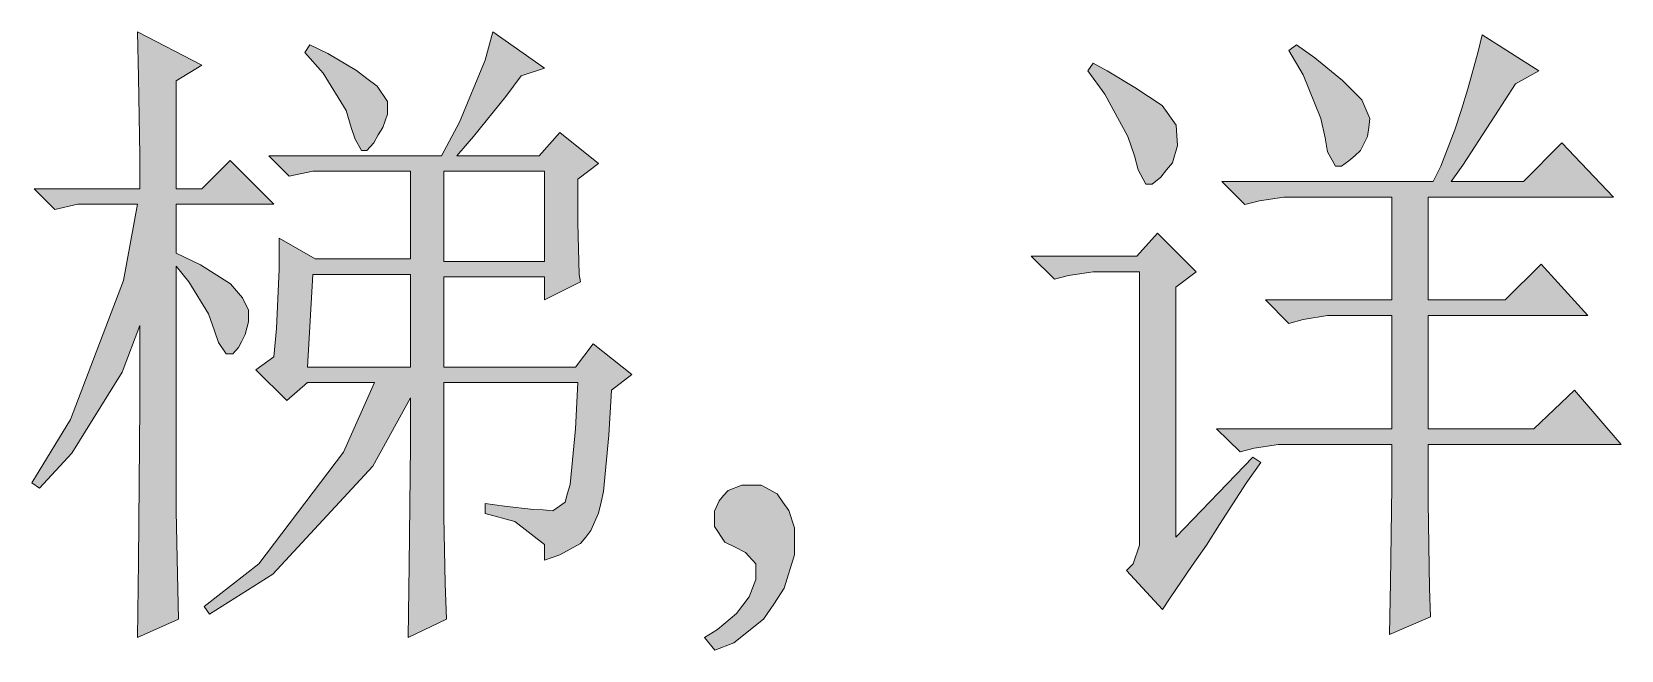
# Model space of a CAD drawing. Header units: millimetres. Extents: x 0 to 586, y 0 to 414.
# Drawn here: x 475.31 to 488.9, y 129.93 to 135.22 of the extents above; entities that cross this region are included whole.
import ezdxf

# ---------------------------------------------------------------- set-up
doc = ezdxf.new("R2010")
doc.units = ezdxf.units.MM

msp = doc.modelspace()

# ---------------------------------------------------------------- hatches: boundary and pattern name
h = msp.add_hatch(color=0)
h.dxf.hatch_style = 2
h.paths.add_polyline_path([(476.546333, 131.272139), (476.546333, 131.116917), (476.556917, 130.577167), (476.5675, 130.192639), (476.214722, 130.037417), (476.225306, 130.686528), (476.235889, 132.020028), (476.235889, 132.704417), (476.084194, 132.305778), (475.653806, 131.614333), (475.378639, 131.314472), (475.311611, 131.360333), (475.643222, 131.900083), (476.094778, 133.088944), (476.214722, 133.741583), (475.706722, 133.741583), (475.509167, 133.695722), (475.332778, 133.872111), (476.235889, 133.872111), (476.235889, 134.157861), (476.225306, 134.828139), (476.214722, 135.216194), (476.765056, 134.930444), (476.546333, 134.796389), (476.546333, 133.872111), (476.765056, 133.872111), (477.008472, 134.115528), (477.382417, 133.741583), (476.546333, 133.741583), (476.546333, 133.321778), (476.754472, 133.223), (477.012, 133.060722), (477.061389, 133.00075), (477.114306, 132.940778), (477.163694, 132.834944), (477.163694, 132.792611), (477.163694, 132.736167), (477.135472, 132.626806), (477.10725, 132.570361), (477.079028, 132.517444), (477.029639, 132.461), (477.008472, 132.461), (476.973194, 132.461), (476.909694, 132.559778), (476.874417, 132.658556), (476.8215, 132.803194), (476.655694, 133.078361), (476.546333, 133.212417)])
h = msp.add_hatch(color=0)
h.paths.add_polyline_path([(479.982389, 133.956778), (479.982389, 133.582833), (479.992972, 133.141861), (480.003556, 133.078361), (479.696639, 132.923139), (479.696639, 133.120694), (478.835861, 133.120694), (478.835861, 132.348111), (479.961222, 132.348111), (480.112917, 132.549194), (480.444528, 132.284611), (480.268139, 132.150556), (480.246972, 131.766028), (480.201111, 131.28625), (480.179944, 131.194528), (480.158778, 131.099278), (480.09175, 130.951111), (480.049417, 130.894667), (480.003556, 130.84175), (479.827167, 130.742972), (479.696639, 130.697111), (479.696639, 130.831167), (479.442639, 131.028722), (479.188639, 131.09575), (479.188639, 131.183944), (479.354444, 131.15925), (479.601389, 131.131028), (479.686056, 131.1275), (479.767194, 131.120444), (479.873028, 131.194528), (479.894194, 131.272139), (479.915361, 131.346222), (479.961222, 131.822472), (479.982389, 132.217583), (478.835861, 132.217583), (478.835861, 131.335639), (478.835861, 131.071056), (478.846444, 130.499556), (478.857028, 130.192639), (478.528944, 130.037417), (478.539528, 130.654778), (478.550111, 131.677833), (478.550111, 132.087056), (478.229083, 131.501444), (477.371833, 130.577167), (476.832083, 130.234972), (476.786222, 130.302), (477.251889, 130.665361), (477.978611, 131.621389), (478.243194, 132.217583), (477.668167, 132.217583), (477.491778, 132.062361), (477.227194, 132.326944), (477.382417, 132.436306), (477.403583, 132.679722), (477.428278, 133.187722), (477.428278, 133.452306), (477.735194, 133.275917), (478.550111, 133.275917), (478.550111, 134.023806), (477.714028, 134.023806), (477.512944, 133.981472), (477.340083, 134.154333), (478.814694, 134.154333), (478.969917, 134.443611), (479.188639, 134.972778), (479.255667, 135.216194), (479.696639, 134.90575), (479.495556, 134.838722), (479.365028, 134.662333), (479.089861, 134.320139), (478.945222, 134.154333), (479.650778, 134.154333), (479.827167, 134.355417), (480.158778, 134.090833)])
h.paths.add_polyline_path([(477.714028, 133.141861), (477.668167, 132.348111), (478.550111, 132.348111), (478.550111, 133.141861)])
h.paths.add_polyline_path([(478.835861, 134.023806), (478.835861, 133.251222), (479.696639, 133.251222), (479.696639, 134.023806)])
h = msp.add_hatch(color=0)
h.dxf.hatch_style = 2
h.paths.add_polyline_path([(487.715278, 135.1915), (488.198583, 134.881056), (488.001028, 134.771694), (487.824639, 134.496528), (487.549472, 134.076722), (487.450694, 133.935611), (488.068056, 133.935611), (488.396139, 134.267222), (488.837111, 133.801556), (487.253139, 133.801556), (487.253139, 132.923139), (487.912833, 132.923139), (488.21975, 133.230056), (488.618389, 132.789083), (487.253139, 132.789083), (487.253139, 131.822472), (488.15625, 131.822472), (488.5055, 132.150556), (488.904139, 131.688417), (487.253139, 131.688417), (487.253139, 131.194528), (487.263722, 130.457222), (487.274306, 130.213806), (486.921528, 130.062111), (486.932111, 130.510139), (486.942694, 131.325056), (486.942694, 131.688417), (486.06075, 131.688417), (485.972556, 131.688417), (485.764417, 131.656667), (485.644472, 131.624917), (485.443389, 131.822472), (486.942694, 131.822472), (486.942694, 132.789083), (486.480556, 132.789083), (486.392361, 132.789083), (486.184222, 132.757333), (486.06075, 132.722056), (485.863194, 132.923139), (486.942694, 132.923139), (486.942694, 133.801556), (486.106611, 133.801556), (486.018417, 133.801556), (485.810278, 133.769806), (485.686806, 133.738056), (485.48925, 133.935611), (487.295472, 133.935611), (487.3625, 134.066139), (487.482444, 134.376583), (487.538889, 134.552972), (487.591806, 134.729361), (487.68, 135.046861)])
h = msp.add_hatch(color=0)
h.dxf.hatch_style = 2
h.paths.add_polyline_path([(477.689333, 135.103306), (477.844556, 135.029222), (478.087972, 134.884583), (478.176167, 134.817556), (478.264361, 134.750528), (478.352556, 134.62), (478.352556, 134.552972), (478.352556, 134.510639), (478.31375, 134.39775), (478.274944, 134.33425), (478.236139, 134.267222), (478.176167, 134.200194), (478.155, 134.200194), (478.130306, 134.200194), (478.077389, 134.298972), (478.042111, 134.39775), (477.999778, 134.542389), (477.802222, 134.863417), (477.647, 135.039806)])
h = msp.add_hatch(color=0)
h.dxf.hatch_style = 2
h.paths.add_polyline_path([(486.06075, 135.057444), (486.127778, 135.103306), (486.283, 134.993944), (486.519361, 134.799917), (486.6005, 134.718778), (486.685167, 134.634111), (486.755722, 134.475361), (486.745139, 134.39775), (486.734556, 134.320139), (486.674583, 134.200194), (486.625194, 134.154333), (486.575806, 134.112), (486.512306, 134.066139), (486.501722, 134.066139), (486.459389, 134.066139), (486.392361, 134.189611), (486.371194, 134.309556), (486.335917, 134.475361), (486.184222, 134.849306)])
h = msp.add_hatch(color=0)
h.dxf.hatch_style = 2
h.paths.add_polyline_path([(484.342722, 134.881056), (484.388583, 134.948083), (484.508528, 134.881056), (484.744889, 134.739944), (484.861306, 134.662333), (484.977722, 134.584722), (485.097667, 134.418917), (485.104722, 134.330722), (485.10825, 134.242528), (485.065917, 134.094361), (485.016528, 134.034389), (484.967139, 133.974417), (484.893056, 133.914444), (484.871889, 133.914444), (484.840139, 133.914444), (484.773111, 134.034389), (484.741361, 134.154333), (484.684917, 134.320139), (484.487361, 134.6835)])
h = msp.add_hatch(color=0)
h.dxf.hatch_style = 2
h.paths.add_polyline_path([(485.094139, 130.894667), (485.753833, 131.579056), (485.820861, 131.533194), (485.697389, 131.356806), (485.468083, 131.004028), (485.358722, 130.827639), (485.23525, 130.65125), (485.048278, 130.376083), (484.98125, 130.277306), (484.674333, 130.608917), (484.730778, 130.665361), (484.783694, 130.827639), (484.783694, 130.940528), (484.783694, 133.163028), (484.476778, 133.163028), (484.388583, 133.163028), (484.176917, 133.131278), (484.056972, 133.099528), (483.859417, 133.297083), (484.762528, 133.297083), (484.938917, 133.494639), (485.270528, 133.163028), (485.094139, 133.0325)])
h = msp.add_hatch(color=0)
h.dxf.hatch_style = 2
h.paths.add_polyline_path([(481.150083, 131.074583), (481.150083, 131.116917), (481.188889, 131.205111), (481.227694, 131.250972), (481.2665, 131.293306), (481.382917, 131.339167), (481.460528, 131.339167), (481.548722, 131.339167), (481.686306, 131.265083), (481.735694, 131.194528), (481.785083, 131.123972), (481.834472, 130.975806), (481.834472, 130.898194), (481.834472, 130.742972), (481.746278, 130.457222), (481.658083, 130.323167), (481.569889, 130.192639), (481.315889, 129.991556), (481.153611, 129.928056), (481.065417, 130.037417), (481.174778, 130.104444), (481.337056, 130.242028), (481.3935, 130.312583), (481.446417, 130.383139), (481.502861, 130.531306), (481.502861, 130.608917), (481.502861, 130.665361), (481.414667, 130.764139), (481.326472, 130.81), (481.238278, 130.852333), (481.150083, 130.986389)])

# ---------------------------------------------------------------- linework, layer by layer
at = {"color": 0, "lineweight": 0}
for points in [[(476.546333, 131.272139), (476.546333, 131.116917), (476.556917, 130.577167), (476.5675, 130.192639), (476.214722, 130.037417), (476.225306, 130.686528), (476.235889, 132.020028), (476.235889, 132.704417), (476.084194, 132.305778), (475.653806, 131.614333), (475.378639, 131.314472), (475.311611, 131.360333), (475.643222, 131.900083), (476.094778, 133.088944), (476.214722, 133.741583), (475.706722, 133.741583), (475.509167, 133.695722), (475.332778, 133.872111), (476.235889, 133.872111), (476.235889, 134.157861), (476.225306, 134.828139), (476.214722, 135.216194), (476.765056, 134.930444), (476.546333, 134.796389), (476.546333, 133.872111), (476.765056, 133.872111), (477.008472, 134.115528), (477.382417, 133.741583), (476.546333, 133.741583), (476.546333, 133.321778), (476.754472, 133.223), (477.012, 133.060722), (477.061389, 133.00075), (477.114306, 132.940778), (477.163694, 132.834944), (477.163694, 132.792611), (477.163694, 132.736167), (477.135472, 132.626806), (477.10725, 132.570361), (477.079028, 132.517444), (477.029639, 132.461), (477.008472, 132.461), (476.973194, 132.461), (476.909694, 132.559778), (476.874417, 132.658556), (476.8215, 132.803194), (476.655694, 133.078361), (476.546333, 133.212417)], [(479.982389, 133.956778), (479.982389, 133.582833), (479.992972, 133.141861), (480.003556, 133.078361), (479.696639, 132.923139), (479.696639, 133.120694), (478.835861, 133.120694), (478.835861, 132.348111), (479.961222, 132.348111), (480.112917, 132.549194), (480.444528, 132.284611), (480.268139, 132.150556), (480.246972, 131.766028), (480.201111, 131.28625), (480.179944, 131.194528), (480.158778, 131.099278), (480.09175, 130.951111), (480.049417, 130.894667), (480.003556, 130.84175), (479.827167, 130.742972), (479.696639, 130.697111), (479.696639, 130.831167), (479.442639, 131.028722), (479.188639, 131.09575), (479.188639, 131.183944), (479.354444, 131.15925), (479.601389, 131.131028), (479.686056, 131.1275), (479.767194, 131.120444), (479.873028, 131.194528), (479.894194, 131.272139), (479.915361, 131.346222), (479.961222, 131.822472), (479.982389, 132.217583), (478.835861, 132.217583), (478.835861, 131.335639), (478.835861, 131.071056), (478.846444, 130.499556), (478.857028, 130.192639), (478.528944, 130.037417), (478.539528, 130.654778), (478.550111, 131.677833), (478.550111, 132.087056), (478.229083, 131.501444), (477.371833, 130.577167), (476.832083, 130.234972), (476.786222, 130.302), (477.251889, 130.665361), (477.978611, 131.621389), (478.243194, 132.217583), (477.668167, 132.217583), (477.491778, 132.062361), (477.227194, 132.326944), (477.382417, 132.436306), (477.403583, 132.679722), (477.428278, 133.187722), (477.428278, 133.452306), (477.735194, 133.275917), (478.550111, 133.275917), (478.550111, 134.023806), (477.714028, 134.023806), (477.512944, 133.981472), (477.340083, 134.154333), (478.814694, 134.154333), (478.969917, 134.443611), (479.188639, 134.972778), (479.255667, 135.216194), (479.696639, 134.90575), (479.495556, 134.838722), (479.365028, 134.662333), (479.089861, 134.320139), (478.945222, 134.154333), (479.650778, 134.154333), (479.827167, 134.355417), (480.158778, 134.090833)], [(487.715278, 135.1915), (488.198583, 134.881056), (488.001028, 134.771694), (487.824639, 134.496528), (487.549472, 134.076722), (487.450694, 133.935611), (488.068056, 133.935611), (488.396139, 134.267222), (488.837111, 133.801556), (487.253139, 133.801556), (487.253139, 132.923139), (487.912833, 132.923139), (488.21975, 133.230056), (488.618389, 132.789083), (487.253139, 132.789083), (487.253139, 131.822472), (488.15625, 131.822472), (488.5055, 132.150556), (488.904139, 131.688417), (487.253139, 131.688417), (487.253139, 131.194528), (487.263722, 130.457222), (487.274306, 130.213806), (486.921528, 130.062111), (486.932111, 130.510139), (486.942694, 131.325056), (486.942694, 131.688417), (486.06075, 131.688417), (485.972556, 131.688417), (485.764417, 131.656667), (485.644472, 131.624917), (485.443389, 131.822472), (486.942694, 131.822472), (486.942694, 132.789083), (486.480556, 132.789083), (486.392361, 132.789083), (486.184222, 132.757333), (486.06075, 132.722056), (485.863194, 132.923139), (486.942694, 132.923139), (486.942694, 133.801556), (486.106611, 133.801556), (486.018417, 133.801556), (485.810278, 133.769806), (485.686806, 133.738056), (485.48925, 133.935611), (487.295472, 133.935611), (487.3625, 134.066139), (487.482444, 134.376583), (487.538889, 134.552972), (487.591806, 134.729361), (487.68, 135.046861)], [(477.689333, 135.103306), (477.844556, 135.029222), (478.087972, 134.884583), (478.176167, 134.817556), (478.264361, 134.750528), (478.352556, 134.62), (478.352556, 134.552972), (478.352556, 134.510639), (478.31375, 134.39775), (478.274944, 134.33425), (478.236139, 134.267222), (478.176167, 134.200194), (478.155, 134.200194), (478.130306, 134.200194), (478.077389, 134.298972), (478.042111, 134.39775), (477.999778, 134.542389), (477.802222, 134.863417), (477.647, 135.039806)], [(486.06075, 135.057444), (486.127778, 135.103306), (486.283, 134.993944), (486.519361, 134.799917), (486.6005, 134.718778), (486.685167, 134.634111), (486.755722, 134.475361), (486.745139, 134.39775), (486.734556, 134.320139), (486.674583, 134.200194), (486.625194, 134.154333), (486.575806, 134.112), (486.512306, 134.066139), (486.501722, 134.066139), (486.459389, 134.066139), (486.392361, 134.189611), (486.371194, 134.309556), (486.335917, 134.475361), (486.184222, 134.849306)], [(484.342722, 134.881056), (484.388583, 134.948083), (484.508528, 134.881056), (484.744889, 134.739944), (484.861306, 134.662333), (484.977722, 134.584722), (485.097667, 134.418917), (485.104722, 134.330722), (485.10825, 134.242528), (485.065917, 134.094361), (485.016528, 134.034389), (484.967139, 133.974417), (484.893056, 133.914444), (484.871889, 133.914444), (484.840139, 133.914444), (484.773111, 134.034389), (484.741361, 134.154333), (484.684917, 134.320139), (484.487361, 134.6835)], [(478.835861, 134.023806), (478.835861, 133.251222), (479.696639, 133.251222), (479.696639, 134.023806)], [(485.094139, 130.894667), (485.753833, 131.579056), (485.820861, 131.533194), (485.697389, 131.356806), (485.468083, 131.004028), (485.358722, 130.827639), (485.23525, 130.65125), (485.048278, 130.376083), (484.98125, 130.277306), (484.674333, 130.608917), (484.730778, 130.665361), (484.783694, 130.827639), (484.783694, 130.940528), (484.783694, 133.163028), (484.476778, 133.163028), (484.388583, 133.163028), (484.176917, 133.131278), (484.056972, 133.099528), (483.859417, 133.297083), (484.762528, 133.297083), (484.938917, 133.494639), (485.270528, 133.163028), (485.094139, 133.0325)], [(477.714028, 133.141861), (477.668167, 132.348111), (478.550111, 132.348111), (478.550111, 133.141861)], [(481.150083, 131.074583), (481.150083, 131.116917), (481.188889, 131.205111), (481.227694, 131.250972), (481.2665, 131.293306), (481.382917, 131.339167), (481.460528, 131.339167), (481.548722, 131.339167), (481.686306, 131.265083), (481.735694, 131.194528), (481.785083, 131.123972), (481.834472, 130.975806), (481.834472, 130.898194), (481.834472, 130.742972), (481.746278, 130.457222), (481.658083, 130.323167), (481.569889, 130.192639), (481.315889, 129.991556), (481.153611, 129.928056), (481.065417, 130.037417), (481.174778, 130.104444), (481.337056, 130.242028), (481.3935, 130.312583), (481.446417, 130.383139), (481.502861, 130.531306), (481.502861, 130.608917), (481.502861, 130.665361), (481.414667, 130.764139), (481.326472, 130.81), (481.238278, 130.852333), (481.150083, 130.986389)]]:
    msp.add_lwpolyline(points, close=True, dxfattribs=at)

doc.saveas('drawing.dxf')
